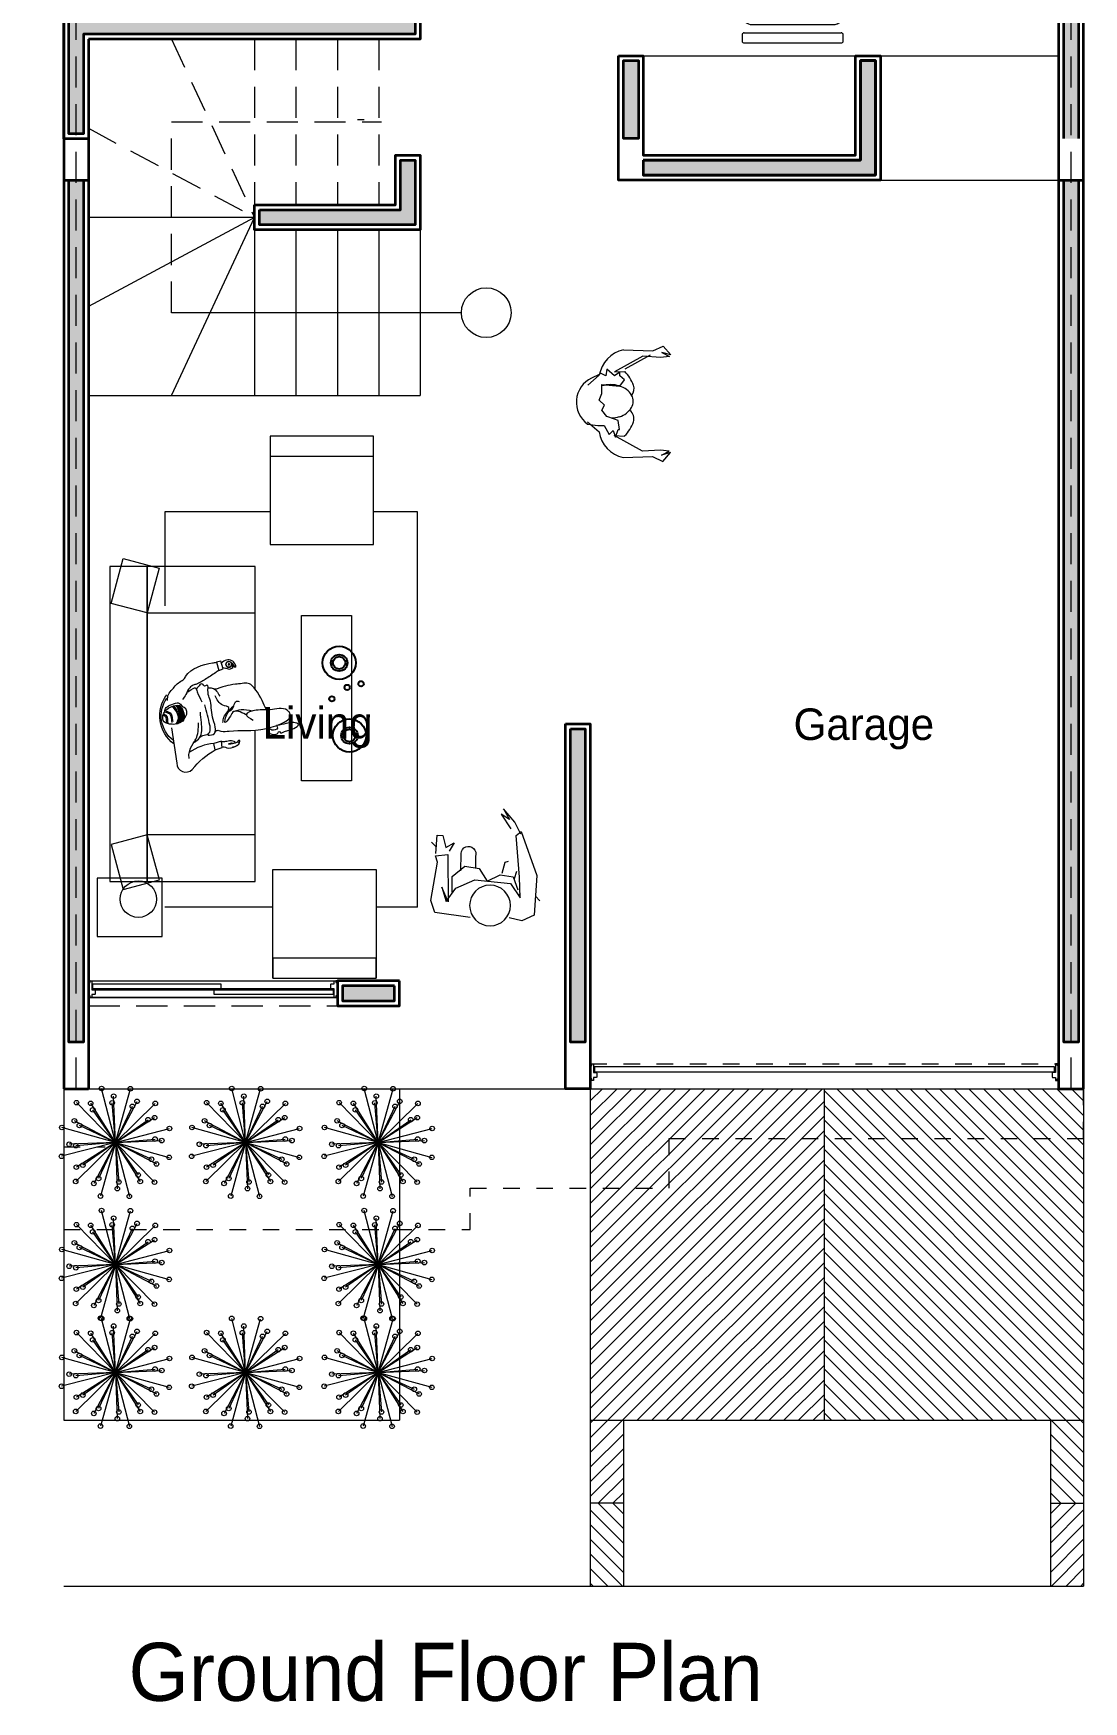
# Model space of a CAD drawing. Header units: inches. Extents: x 26.6 to 66.9, y -8.9 to 33.5.
# Drawn here: x 26.6 to 32.93, y 16.79 to 26.85 of the extents above; entities that cross this region are included whole.
import ezdxf

# ---------------------------------------------------------------- set-up
doc = ezdxf.new("R2010")
doc.units = ezdxf.units.IN
doc.header["$MEASUREMENT"] = 0
for name, pattern in [('cotas', [0.1875, 0.125, -0.0625]), ('DASHED2', [0.375, 0.25, -0.125]), ('NASCOSTA', [0.375, 0.25, -0.125]), ('TRAZOS2', [0.375, 0.25, -0.125])]:
    doc.linetypes.add(name, pattern=pattern)
for name, color, linetype in [('01-Text 1 75', 250, 'Continuous'), ('01-Text 1 75 int', 250, 'Continuous'), ('15', 253, 'Continuous'), ('17', 147, 'Continuous')]:
    doc.layers.add(name, color=color, linetype=linetype)
for name, color, linetype, lineweight in [('1', 145, 'Continuous', 9), ('13', 255, 'Continuous', 5), ('14', 255, 'Continuous', 5), ('2', 7, 'Continuous', 0), ('9', 76, 'Continuous', 0), ('DOOR WINDOW 1 75', 251, 'Continuous', 9), ('FURNITURE E 1 75', 252, 'Continuous', 13), ('HATCH A 1 75', 9, 'Continuous', 0), ('SEGMENTED 1 75', 253, 'DASHED2', 5), ('WALL 1 75', 250, 'Continuous', 35)]:
    doc.layers.add(name, color=color, linetype=linetype, lineweight=lineweight)
doc.layers.add('TREE E 1 75', color=9, linetype='Continuous', lineweight=5, transparency=0.6)
doc.styles.add('SS Projects_75_notes', font='', dxfattribs={"height": 0.35})
doc.styles.add('SS_Projects_75_notes_interior', font='', dxfattribs={"height": 0.19})
doc.styles.get('SS Projects_75_notes').set_extended_font_data('Bahnschrift')
doc.styles.get('SS_Projects_75_notes_interior').set_extended_font_data('Bahnschrift')
doc.linetypes.add('FENCELINE1', pattern='A,6.35,-2.54,[133,ltypeshp.shx,S=2.54,R=0,X=-2.54,Y=0],-2.54,25.4', length=36.83)
pattern_1 = [(45, (-658.475974, 24.235986), (-0.044194174, 0.044194174), [])]

# ---------------------------------------------------------------- blocks, each defined once
blk = doc.blocks.new('fsdfs')
at = {"layer": '13'}
for p, q in [((248.203, 133.542), (248.133, 133.509)), ((248.368, 133.405), (248.203, 133.542)), ((248.133, 133.509), (247.99, 133.325)), ((247.997, 133.247), (248.209, 133.438)), ((248.118, 133.407), (248.2, 133.446)), ((248.209, 133.438), (248.118, 133.407)), ((248.2, 133.446), (248.18, 133.348)), ((247.99, 133.325), (247.954, 133.306)), ((248.18, 133.348), (248.22, 133.23)), ((247.919, 133.268), (247.877, 133.268)), ((247.954, 133.306), (247.997, 133.247)), ((248.22, 133.23), (248.382, 133.087)), ((248.595, 133.19), (248.529, 133.234)), ((248.455, 132.937), (248.62, 133.112)), ((248.62, 133.112), (248.595, 133.19)), ((248.392, 133.022), (248.194, 132.866)), ((248.382, 133.087), (248.486, 133.103)), ((248.486, 133.103), (248.392, 133.022)), ((248.579, 133.028), (248.541, 133.028)), ((248.196, 132.828), (248.455, 132.937)), ((248.194, 132.866), (248.196, 132.828))]:
    blk.add_line(p, q, dxfattribs=at)
for points in [[(248.183, 133.381), (248.113, 133.317), (248.119, 133.219), (248.188, 133.166), (248.277, 133.18), (248.302, 133.098), (248.363, 133.048), (248.441, 133.08)], [(247.945, 133.296), (247.869, 133.215), (247.893, 133.192), (247.96, 133.227), (247.972, 133.172), (247.989, 133.228)], [(248.303, 133.083), (248.267, 133.023), (248.276, 133.005)], [(248.377, 133.048), (248.354, 133.008)], [(248.469, 133.089), (248.464, 133.1)], [(248.207, 132.84), (248.128, 132.817), (248.023, 132.814), (248.095, 132.83), (248.037, 132.846), (248.142, 132.862)]]:
    blk.add_lwpolyline(points, dxfattribs=at)
blk.add_lwpolyline([(248.123, 133.256), (248.048, 133.184, 1.178274), (248.119, 133.132), (248.168, 133.177)], format="xyb", dxfattribs=at)
blk.add_circle((248.397, 133.268), 0.123, dxfattribs=at)
blk = doc.blocks.new('A$C2A663CED')
at = {"layer": 'HATCH A 1 75'}
for p, q in [((0, 0.523), (0.054, 0.57)), ((0, 0.523), (0.054, 0.57)), ((0.03, 0.461), (0, 0.523)), ((0.03, 0.461), (0, 0.523)), ((0.054, 0.57), (0.039, 0.515)), ((0.054, 0.57), (0.039, 0.515)), ((0.039, 0.515), (0.063, 0.562)), ((0.039, 0.515), (0.063, 0.562)), ((0.04, 0.519), (0.041, 0.519)), ((0.04, 0.519), (0.041, 0.519)), ((0.069, 0.508), (0.062, 0.4)), ((0.069, 0.508), (0.062, 0.4)), ((0.063, 0.562), (0.069, 0.508)), ((0.063, 0.562), (0.069, 0.508)), ((0.634, 0.56), (0.628, 0.507)), ((0.634, 0.56), (0.628, 0.507)), ((0.628, 0.507), (0.634, 0.399)), ((0.628, 0.507), (0.634, 0.399)), ((0.658, 0.513), (0.634, 0.56)), ((0.658, 0.513), (0.634, 0.56)), ((0.643, 0.568), (0.658, 0.513)), ((0.697, 0.521), (0.643, 0.568)), ((0.643, 0.568), (0.658, 0.513)), ((0.697, 0.521), (0.643, 0.568)), ((0.666, 0.46), (0.697, 0.521)), ((0.666, 0.46), (0.697, 0.521)), ((0.023, 0.284), (0.03, 0.461)), ((0.023, 0.284), (0.03, 0.461)), ((0.056, 0.446), (0.14, 0.292)), ((0.056, 0.446), (0.14, 0.292)), ((0.672, 0.282), (0.666, 0.46)), ((0.672, 0.282), (0.666, 0.46)), ((0.062, 0.4), (0.155, 0.23)), ((0.062, 0.4), (0.155, 0.23)), ((0.634, 0.399), (0.54, 0.229)), ((0.634, 0.399), (0.54, 0.229)), ((0.179, 0.23), (0.14, 0.183)), ((0.179, 0.23), (0.14, 0.183)), ((0.155, 0.23), (0.153, 0.292)), ((0.155, 0.23), (0.153, 0.292)), ((0.157, 0.262), (0.179, 0.23)), ((0.179, 0.262), (0.157, 0.262)), ((0.157, 0.262), (0.179, 0.23)), ((0.179, 0.262), (0.157, 0.262)), ((0.203, 0.291), (0.179, 0.262)), ((0.203, 0.291), (0.179, 0.262)), ((0.242, 0.262), (0.203, 0.291)), ((0.242, 0.262), (0.203, 0.291)), ((0.233, 0.153), (0.242, 0.262)), ((0.233, 0.153), (0.242, 0.262)), ((0.441, 0.23), (0.425, 0.183)), ((0.441, 0.23), (0.425, 0.183)), ((0.449, 0.253), (0.441, 0.23)), ((0.449, 0.253), (0.441, 0.23)), ((0.504, 0.261), (0.449, 0.253)), ((0.504, 0.261), (0.449, 0.253)), ((0.504, 0.253), (0.504, 0.261)), ((0.504, 0.253), (0.504, 0.261)), ((0.549, 0.237), (0.504, 0.253)), ((0.549, 0.237), (0.504, 0.253)), ((0.51, 0.222), (0.549, 0.237)), ((0.51, 0.222), (0.549, 0.237)), ((0.534, 0.198), (0.51, 0.222)), ((0.534, 0.198), (0.51, 0.222)), ((0.54, 0.229), (0.543, 0.291)), ((0.54, 0.229), (0.543, 0.291)), ((0.14, 0.183), (0.179, 0.177)), ((0.14, 0.183), (0.179, 0.177)), ((0.179, 0.177), (0.163, 0.146)), ((0.179, 0.177), (0.163, 0.146)), ((0.163, 0.146), (0.172, 0.138)), ((0.163, 0.146), (0.172, 0.138)), ((0.172, 0.138), (0.194, 0.092)), ((0.172, 0.138), (0.194, 0.092)), ((0.237, 0.069), (0.176, 0.138)), ((0.237, 0.069), (0.176, 0.138)), ((0.287, 0.153), (0.233, 0.153)), ((0.287, 0.153), (0.233, 0.153)), ((0.326, 0.137), (0.287, 0.153)), ((0.326, 0.137), (0.287, 0.153)), ((0.356, 0.169), (0.326, 0.137)), ((0.356, 0.169), (0.326, 0.137)), ((0.386, 0.153), (0.356, 0.169)), ((0.386, 0.153), (0.356, 0.169)), ((0.425, 0.183), (0.386, 0.153)), ((0.425, 0.183), (0.386, 0.153)), ((0.458, 0.068), (0.518, 0.137)), ((0.458, 0.068), (0.518, 0.137)), ((0.471, 0.068), (0.479, 0.129)), ((0.471, 0.068), (0.479, 0.129)), ((0.479, 0.129), (0.48, 0.168)), ((0.479, 0.129), (0.48, 0.168)), ((0.48, 0.168), (0.534, 0.198)), ((0.48, 0.168), (0.534, 0.198))]:
    blk.add_line(p, q, dxfattribs=at)
for centre, radius, start, end in [((0.311, 0.135), 0.222, 109.1577, 135.1277), ((0.311, 0.135), 0.222, 109.1577, 135.1277), ((0.257, 0.288), 0.0605, 49.2924, 109.1577), ((0.257, 0.288), 0.0605, 49.2924, 109.1577), ((0.377, 0.219), 0.142, 143.4848, 162.8875), ((0.377, 0.219), 0.142, 143.4848, 162.8875), ((0.35, 0.238), 0.109, 119.2093, 143.4848), ((0.35, 0.238), 0.109, 119.2093, 143.4848), ((0.334, 0.268), 0.0751, 89.8477, 119.2093), ((0.334, 0.268), 0.0751, 89.8477, 119.2093), ((0.334, 0.268), 0.0751, 60.4861, 89.8477), ((0.334, 0.268), 0.0751, 60.4861, 89.8477), ((0.317, 0.238), 0.109, 36.2106, 60.4861), ((0.317, 0.238), 0.109, 36.2106, 60.4861), ((0.438, 0.287), 0.0605, 70.5377, 144.3544), ((0.438, 0.287), 0.0605, 70.5377, 144.3544), ((0.291, 0.219), 0.142, 16.8079, 36.2106), ((0.291, 0.219), 0.142, 16.8079, 36.2106), ((0.384, 0.135), 0.222, 44.5677, 70.5377), ((0.384, 0.135), 0.222, 44.5677, 70.5377), ((0.205, 0.321), 0.185, 191.4321, 261.2221), ((0.205, 0.321), 0.185, 191.4321, 261.2221), ((0.418, 0.206), 0.185, 162.8875, 179.8477), ((0.418, 0.206), 0.185, 162.8875, 179.8477), ((0.418, 0.206), 0.185, 179.8477, 196.6054), ((0.418, 0.206), 0.185, 179.8477, 196.6054), ((0.249, 0.207), 0.185, 0.8611, 16.8079), ((0.249, 0.207), 0.185, 0.8611, 16.8079), ((0.491, 0.32), 0.185, 278.4733, 348.2633), ((0.491, 0.32), 0.185, 278.4733, 348.2633), ((0.339, 0.161), 0.161, 205.2846, 324.6983), ((0.339, 0.161), 0.161, 205.2846, 324.6983)]:
    blk.add_arc(centre, radius, start, end, dxfattribs=at)
blk = doc.blocks.new('A$C2BBA2BED')
at = {"layer": 'FURNITURE E 1 75'}
for p, q in [((0.883, 2.52), (0.883, 2.557)), ((1.48, 2.569), (0.895, 2.569)), ((1.375, 2.569), (1.375, 2.569)), ((1.492, 2.557), (1.492, 2.52)), ((1.591, 2.52), (1.591, 2.557)), ((2.128, 2.569), (1.603, 2.569)), ((2.023, 2.569), (2.023, 2.569)), ((2.14, 2.557), (2.14, 2.52)), ((1.48, 2.508), (0.895, 2.508)), ((1.431, 2.459), (0.944, 2.459)), ((2.128, 2.508), (1.603, 2.508)), ((2.079, 2.459), (1.652, 2.459)), ((0.883, 2.018), (0.883, 2.398)), ((1.492, 2.398), (1.492, 2.018)), ((1.591, 2.018), (1.591, 2.398)), ((2.14, 2.398), (2.14, 2.018)), ((0.944, 1.957), (1.431, 1.957)), ((1.263, 1.957), (1.431, 1.957)), ((1.652, 1.957), (2.079, 1.957)), ((1.911, 1.957), (2.079, 1.957)), ((0.683, 0.748), (0.683, 1.821)), ((0.744, 1.882), (2.204, 1.882)), ((2.265, 1.821), (2.265, 0.748)), ((1.028, 1.76), (1.025, 1.755)), ((1.13, 1.669), (1.026, 1.746)), ((1.142, 1.683), (1.037, 1.761)), ((1.049, 1.76), (1.9, 1.76)), ((1.927, 1.681), (2.032, 1.759)), ((1.939, 1.667), (2.043, 1.744)), ((2.041, 1.758), (2.044, 1.753)), ((0.002, 1.577), (0.002, 0.992)), ((0.051, 1.589), (0.014, 1.589)), ((0.063, 1.577), (0.063, 0.992)), ((0.112, 1.528), (0.112, 1.04)), ((0.551, 1.589), (0.173, 1.589)), ((0.612, 1.528), (0.612, 1.04)), ((0.805, 1.516), (0.805, 1.052)), ((2.143, 1.516), (2.143, 1.052)), ((2.337, 1.528), (2.337, 1.04)), ((2.398, 1.589), (2.775, 1.589)), ((2.836, 1.528), (2.836, 1.04)), ((2.885, 1.577), (2.885, 0.992)), ((2.897, 1.589), (2.934, 1.589)), ((2.946, 1.577), (2.946, 0.992)), ((0, 1.436), (0, 1.436)), ((0.914, 1.236), (0.934, 1.107)), ((0.932, 1.24), (0.952, 1.11)), ((2.077, 1.24), (2.057, 1.11)), ((2.094, 1.236), (2.075, 1.107)), ((0.947, 1.103), (0.941, 1.102)), ((2.062, 1.103), (2.068, 1.102)), ((0.014, 0.98), (0.051, 0.98)), ((0.173, 0.98), (0.551, 0.98)), ((1.151, 0.914), (1.06, 0.82)), ((2.775, 0.98), (2.398, 0.98)), ((2.934, 0.98), (2.897, 0.98)), ((1.9, 0.809), (1.049, 0.809)), ((1.06, 0.812), (1.064, 0.807)), ((1.164, 0.9), (1.073, 0.808)), ((1.919, 0.888), (2.01, 0.795)), ((1.931, 0.902), (2.023, 0.808)), ((2.023, 0.8), (2.018, 0.795)), ((2.204, 0.687), (0.744, 0.687)), ((0.944, 0.612), (1.431, 0.612)), ((1.263, 0.612), (1.431, 0.612)), ((1.652, 0.612), (2.079, 0.612)), ((1.911, 0.612), (2.079, 0.612)), ((0.883, 0.551), (0.883, 0.171)), ((1.492, 0.171), (1.492, 0.551)), ((1.591, 0.551), (1.591, 0.171)), ((1.591, 0.551), (1.591, 0.171)), ((2.14, 0.171), (2.14, 0.551)), ((1.431, 0.11), (0.944, 0.11)), ((2.079, 0.11), (1.652, 0.11)), ((0.883, 0.049), (0.883, 0.012)), ((1.48, 0.061), (0.895, 0.061)), ((1.375, 0), (1.375, 0)), ((1.492, 0.012), (1.492, 0.049)), ((1.591, 0.049), (1.591, 0.012)), ((2.128, 0.061), (1.603, 0.061)), ((2.023, 0), (2.023, 0)), ((2.14, 0.012), (2.14, 0.049)), ((1.48, 0), (0.895, 0)), ((2.128, 0), (1.603, 0))]:
    blk.add_line(p, q, dxfattribs=at)
for points in [[(1.13, 1.669, 0.033967), (1.13, 1.666, 0.107148), (1.132, 1.653, 0.079263), (1.139, 1.642, 0.066776), (1.151, 1.631, 0.066776), (1.166, 1.623, 0.079263), (1.18, 1.621, 0.107148), (1.193, 1.624, 0.141109), (1.2, 1.63, 0.141109), (1.203, 1.639, 0.107148), (1.201, 1.652, 0.079263), (1.194, 1.664, 0.066776), (1.182, 1.675, 0.066776)], [(1.182, 1.675, 0.066776), (1.167, 1.682, 0.079263), (1.153, 1.685, 0.096115), (1.142, 1.683, 0.141109)], [(1.939, 1.667, -0.033967), (1.939, 1.664, -0.107148), (1.937, 1.651, -0.079263), (1.93, 1.64, -0.066776), (1.917, 1.629, -0.066776), (1.903, 1.621, -0.079263), (1.889, 1.619, -0.107148), (1.876, 1.622, -0.141109), (1.869, 1.628, -0.141109), (1.866, 1.638, -0.107148), (1.868, 1.65, -0.079263), (1.875, 1.662, -0.066776), (1.887, 1.673, -0.066776)], [(1.887, 1.673, -0.066776), (1.902, 1.68, -0.079263), (1.915, 1.683, -0.096115), (1.927, 1.681, -0.141109)], [(0.914, 1.236, -0.033967), (0.912, 1.237, -0.107148), (0.901, 1.245, -0.079263), (0.894, 1.257, -0.066776), (0.89, 1.272, -0.066776), (0.891, 1.289, -0.079263), (0.895, 1.302, -0.107148), (0.903, 1.312, -0.141109), (0.913, 1.316, -0.141109), (0.922, 1.314, -0.107148), (0.933, 1.306, -0.079263), (0.94, 1.294, -0.066776), (0.944, 1.278, -0.066776)], [(2.094, 1.236, 0.033967), (2.097, 1.237, 0.107148), (2.107, 1.245, 0.079263), (2.114, 1.257, 0.066776), (2.118, 1.272, 0.066776), (2.118, 1.289, 0.079263), (2.113, 1.302, 0.107148), (2.105, 1.312, 0.141109), (2.096, 1.316, 0.141109), (2.086, 1.314, 0.107148), (2.076, 1.306, 0.079263), (2.069, 1.294, 0.066776), (2.065, 1.278, 0.066776)], [(0.944, 1.278, -0.066776), (0.943, 1.262, -0.079263), (0.939, 1.249, -0.096115), (0.932, 1.24, -0.141109)], [(2.065, 1.278, 0.066776), (2.065, 1.262, 0.079263), (2.069, 1.249, 0.096115), (2.077, 1.24, 0.141109)], [(1.164, 0.952, 0.066776), (1.155, 0.939, 0.079263), (1.151, 0.926, 0.096115), (1.151, 0.914, 0.141109)], [(1.164, 0.9, 0.033967), (1.166, 0.9, 0.107148), (1.179, 0.9, 0.079263), (1.192, 0.906, 0.066776), (1.204, 0.917, 0.066776), (1.213, 0.93, 0.079263), (1.217, 0.943, 0.107148), (1.217, 0.956, 0.141109), (1.211, 0.965, 0.141109), (1.202, 0.969, 0.107148), (1.189, 0.969, 0.079263), (1.177, 0.963, 0.066776), (1.164, 0.952, 0.066776)], [(1.919, 0.888, -0.033967), (1.917, 0.888, -0.107148), (1.903, 0.888, -0.079263), (1.891, 0.894, -0.066776), (1.878, 0.904, -0.066776), (1.869, 0.918, -0.079263), (1.865, 0.931, -0.107148), (1.866, 0.944, -0.141109), (1.871, 0.953, -0.141109), (1.88, 0.957, -0.107148), (1.893, 0.956, -0.079263), (1.906, 0.951, -0.066776), (1.918, 0.94, -0.066776)], [(1.918, 0.94, -0.066776), (1.928, 0.927, -0.079263), (1.932, 0.914, -0.096115), (1.931, 0.902, -0.141109)]]:
    blk.add_lwpolyline(points, format="xyb", dxfattribs=at)
for centre, radius, start, end in [((0.895, 2.557), 0.0122, 90, 180), ((0.895, 2.52), 0.0122, 180, 270), ((1.48, 2.557), 0.0122, 0, 90), ((1.48, 2.52), 0.0122, 270, 0), ((1.603, 2.557), 0.0122, 90, 180), ((1.603, 2.52), 0.0122, 180, 270), ((2.128, 2.557), 0.0122, 0, 90), ((2.128, 2.52), 0.0122, 270, 0), ((0.944, 2.398), 0.061, 90, 180), ((1.431, 2.398), 0.061, 0, 90), ((1.652, 2.398), 0.061, 90, 180), ((2.079, 2.398), 0.061, 0, 90), ((0.944, 2.018), 0.061, 180, 270), ((1.431, 2.018), 0.061, 270, 0), ((1.652, 2.018), 0.061, 180, 270), ((2.079, 2.018), 0.061, 270, 0), ((0.744, 1.821), 0.061, 90, 180), ((1.049, 1.516), 0.366, 90, 180), ((1.9, 1.516), 0.366, 0, 90), ((2.204, 1.821), 0.061, 0, 90), ((1.049, 1.516), 0.244, 90, 180), ((1.03, 1.751), 0.0061, 143.2925, 233.2925), ((1.033, 1.756), 0.0061, 53.2925, 143.2925), ((1.174, 1.648), 0.0914, 149.7131, 138.234), ((1.174, 1.648), 0.0792, 150.7061, 137.4532), ((1.906, 1.648), 0.0914, 45.1576, 33.6664), ((1.906, 1.648), 0.0792, 46.4694, 33.198), ((1.9, 1.516), 0.244, 0, 90), ((2.036, 1.754), 0.0061, 36.7075, 126.7075), ((2.039, 1.749), 0.0061, 306.7075, 36.7075), ((0.014, 1.577), 0.0122, 90, 180), ((0.051, 1.577), 0.0122, 0, 90), ((0.173, 1.528), 0.061, 90, 180), ((0.551, 1.528), 0.061, 0, 90), ((2.398, 1.528), 0.061, 90, 180), ((2.775, 1.528), 0.061, 0, 90), ((2.897, 1.577), 0.0122, 90, 180), ((2.934, 1.577), 0.0122, 0, 90), ((0.917, 1.284), 0.0914, 283.8024, 272.3233), ((0.917, 1.284), 0.0792, 284.5832, 271.3303), ((2.092, 1.284), 0.0914, 267.6767, 256.1976), ((2.092, 1.284), 0.0792, 268.6697, 255.4168), ((0.94, 1.108), 0.0061, 188.7439, 278.7439), ((0.946, 1.109), 0.0061, 278.7439, 8.7439), ((2.063, 1.109), 0.0061, 171.2561, 261.2561), ((2.069, 1.108), 0.0061, 261.2561, 351.2561), ((0.173, 1.04), 0.061, 180, 270), ((0.551, 1.04), 0.061, 270, 0), ((1.049, 1.052), 0.366, 180, 270), ((1.049, 1.052), 0.244, 180, 270), ((1.178, 0.941), 0.0914, 237.1641, 225.6272), ((1.178, 0.941), 0.0792, 238.9695, 225.6272), ((1.905, 0.929), 0.0914, 314.3728, 302.8359), ((1.905, 0.929), 0.0792, 314.3728, 301.0305), ((1.9, 1.052), 0.366, 270, 0), ((1.9, 1.052), 0.244, 270, 0), ((2.398, 1.04), 0.061, 180, 270), ((2.775, 1.04), 0.061, 270, 0), ((0.014, 0.992), 0.0122, 180, 270), ((0.051, 0.992), 0.0122, 270, 0), ((2.897, 0.992), 0.0122, 180, 270), ((2.934, 0.992), 0.0122, 270, 0), ((1.064, 0.816), 0.0061, 135.6272, 225.6272), ((1.068, 0.812), 0.0061, 225.6272, 315.6272), ((2.018, 0.804), 0.0061, 314.3728, 44.3728), ((0.744, 0.748), 0.061, 180, 270), ((2.014, 0.8), 0.0061, 224.3728, 314.3728), ((2.204, 0.748), 0.061, 270, 0), ((0.944, 0.551), 0.061, 90, 180), ((1.431, 0.551), 0.061, 0, 90), ((1.652, 0.551), 0.061, 90, 180), ((2.079, 0.551), 0.061, 0, 90), ((0.944, 0.171), 0.061, 180, 270), ((1.431, 0.171), 0.061, 270, 0), ((1.652, 0.171), 0.061, 180, 270), ((2.079, 0.171), 0.061, 270, 0), ((0.895, 0.049), 0.0122, 90, 180), ((0.895, 0.012), 0.0122, 180, 270), ((1.48, 0.049), 0.0122, 0, 90), ((1.48, 0.012), 0.0122, 270, 0), ((1.603, 0.049), 0.0122, 90, 180), ((1.603, 0.012), 0.0122, 180, 270), ((2.128, 0.049), 0.0122, 0, 90), ((2.128, 0.012), 0.0122, 270, 0)]:
    blk.add_arc(centre, radius, start, end, dxfattribs=at)
blk = doc.blocks.new('A$C5092609A')
at = {"layer": 'HATCH A 1 75'}
for p, q in [((0.18, 0.551), (0.189, 0.551)), ((0.335, 0.543), (0.327, 0.504)), ((0.342, 0.014), (0.356, 0.063)), ((0.369, 0.008), (0.342, 0.014)), ((0.356, 0.063), (0.382, 0.054)), ((0.382, 0.054), (0.369, 0.008))]:
    blk.add_line(p, q, dxfattribs=at)
blk.add_lwpolyline([(0.071, 0.409), (0.103, 0.622, -0.67503), (0.196, 0.661, 0.096398), (0.335, 0.543), (0.377, 0.529), (0.372, 0.49), (0.327, 0.504, -0.132025), (0.176, 0.559, 0.919833)], format="xyb", dxfattribs=at)
for centre, radius in [((0.416, 0.027), 0.0173), ((0.417, 0.027), 0.00449)]:
    blk.add_circle(centre, radius, dxfattribs=at)
for centre, radius, start, end in [((0.211, 0.337), 0.211, 126.5109, 216.9103), ((0.195, 0.338), 0.186, 127.2793, 214.8483)]:
    blk.add_arc(centre, radius, start, end, dxfattribs=at)
for points in [[(0.177, 0.594), (0.177, 0.562), (0.202, 0.505), (0.218, 0.478), (0.234, 0.38)], [(0.375, 0.526), (0.389, 0.524), (0.404, 0.53), (0.476, 0.498), (0.467, 0.497), (0.462, 0.499), (0.429, 0.508), (0.415, 0.507), (0.433, 0.501), (0.45, 0.5), (0.454, 0.497), (0.432, 0.489), (0.397, 0.493), (0.372, 0.494)], [(0.439, 0.525), (0.457, 0.521), (0.469, 0.513)], [(0.21, 0.497), (0.24, 0.47), (0.251, 0.378), (0.245, 0.316)], [(0.289, 0.453), (0.329, 0.445), (0.335, 0.405), (0.318, 0.345), (0.302, 0.236), (0.291, 0.198), (0.283, 0.152), (0.269, 0.158), (0.261, 0.149), (0.22, 0.177)], [(0.33, 0.436), (0.346, 0.425), (0.369, 0.429), (0.419, 0.429), (0.643, 0.413), (0.783, 0.318), (0.769, 0.304), (0.666, 0.301), (0.581, 0.304), (0.521, 0.329), (0.563, 0.363)], [(0.479, 0.5), (0.482, 0.492), (0.482, 0.487), (0.471, 0.491), (0.47, 0.497)], [(0.658, 0.41), (0.664, 0.443), (0.689, 0.45), (0.712, 0.441), (0.719, 0.431), (0.729, 0.439), (0.744, 0.436), (0.773, 0.426), (0.808, 0.414), (0.836, 0.389), (0.808, 0.378), (0.762, 0.384), (0.705, 0.396)], [(0.704, 0.396), (0.71, 0.411), (0.675, 0.423), (0.658, 0.408)], [(0.021, 0.331), (0.037, 0.348), (0.046, 0.382), (0.055, 0.384)], [(0.025, 0.325), (0.045, 0.345), (0.056, 0.386), (0.061, 0.386)], [(0.031, 0.314), (0.034, 0.294), (0.061, 0.274), (0.106, 0.26), (0.111, 0.26), (0.136, 0.282)], [(0.143, 0.361), (0.164, 0.316), (0.157, 0.295), (0.107, 0.276)], [(0.381, 0.377), (0.387, 0.346), (0.416, 0.288), (0.381, 0.273), (0.334, 0.216)], [(0.527, 0.335), (0.484, 0.314), (0.447, 0.311), (0.426, 0.339), (0.397, 0.378)], [(0.412, 0.311), (0.433, 0.301), (0.468, 0.248), (0.479, 0.251)], [(0.047, 0.245), (0.052, 0.209), (0.076, 0.177), (0.127, 0.129), (0.141, 0.121), (0.156, 0.1), (0.319, 0.018), (0.342, 0.014)], [(0.291, 0.17), (0.316, 0.17), (0.362, 0.219)]]:
    blk.add_spline(points, degree=3, dxfattribs=at)
for points, end_tangent in [([(0.245, 0.467), (0.259, 0.456), (0.291, 0.448), (0.305, 0.418), (0.302, 0.394), (0.272, 0.272)], (0.174227, -0.984706)), ([(0.558, 0.31), (0.49, 0.301), (0.436, 0.316)], (0.431889, 0.901927)), ([(0.381, 0.047), (0.396, 0.049), (0.418, 0.055), (0.44, 0.041), (0.437, 0.038), (0.423, 0.042), (0.407, 0.042), (0.402, 0.037), (0.403, 0.016), (0.412, 0.01), (0.425, 0.012), (0.44, 0.024), (0.452, 0.04), (0.458, 0.042), (0.454, 0.025), (0.435, 0.005), (0.402, 0.001), (0.372, 0.019)], (-0.819934, 0.572459))]:
    blk.add_spline(points, degree=3, dxfattribs=dict(at, end_tangent=end_tangent))
for points, knots in [([(0.134, 0.372), (0.121, 0.379), (0.102, 0.39), (0.064, 0.388), (0.021, 0.383), (0.01, 0.309), (0.077, 0.272), (0.107, 0.275)], [0.0008918, 0.0008918, 0.0008918, 0.0008918, 0.0440465, 0.0616745, 0.1104388, 0.1483805, 0.2437306, 0.2437306, 0.2437306, 0.2437306]), ([(0.075, 0.28), (0.092, 0.301), (0.112, 0.329), (0.113, 0.356), (0.105, 0.372), (0.097, 0.387)], [0.01365174, 0.01365174, 0.01365174, 0.01365174, 0.03299673, 0.07991004, 0.10300583, 0.10300583, 0.10300583, 0.10300583]), ([(0.085, 0.279), (0.101, 0.3), (0.12, 0.33), (0.118, 0.357), (0.11, 0.373), (0.101, 0.387)], [0.01365174, 0.01365174, 0.01365174, 0.01365174, 0.03299673, 0.07991004, 0.10300583, 0.10300583, 0.10300583, 0.10300583]), ([(0.098, 0.275), (0.105, 0.285), (0.123, 0.327), (0.124, 0.352), (0.117, 0.371), (0.108, 0.385)], [0.01365174, 0.01365174, 0.01365174, 0.01365174, 0.03299673, 0.07991004, 0.10300583, 0.10300583, 0.10300583, 0.10300583]), ([(0.103, 0.275), (0.109, 0.284), (0.127, 0.326), (0.128, 0.351), (0.121, 0.37), (0.113, 0.383)], [0.01365174, 0.01365174, 0.01365174, 0.01365174, 0.03299673, 0.07991004, 0.10300583, 0.10300583, 0.10300583, 0.10300583]), ([(0.107, 0.275), (0.112, 0.285), (0.131, 0.327), (0.131, 0.352), (0.124, 0.371), (0.118, 0.381)], [0.01365174, 0.01365174, 0.01365174, 0.01365174, 0.03299673, 0.07991004, 0.10300583, 0.10300583, 0.10300583, 0.10300583]), ([(0.107, 0.275), (0.13, 0.282), (0.149, 0.323), (0.149, 0.346), (0.143, 0.367), (0.131, 0.374)], [0.01198231, 0.01198231, 0.01198231, 0.01198231, 0.03299673, 0.07991004, 0.10173038, 0.10173038, 0.10173038, 0.10173038]), ([(0.113, 0.277), (0.117, 0.284), (0.14, 0.324), (0.136, 0.344), (0.133, 0.369), (0.131, 0.374)], [0.01365174, 0.01365174, 0.01365174, 0.01365174, 0.03299673, 0.07991004, 0.10300583, 0.10300583, 0.10300583, 0.10300583]), ([(0.114, 0.277), (0.116, 0.285), (0.135, 0.327), (0.135, 0.352), (0.129, 0.371), (0.122, 0.379)], [0.01365174, 0.01365174, 0.01365174, 0.01365174, 0.03299673, 0.07991004, 0.10300583, 0.10300583, 0.10300583, 0.10300583]), ([(0.114, 0.277), (0.122, 0.284), (0.145, 0.324), (0.141, 0.344), (0.138, 0.369), (0.137, 0.368)], [0.01365174, 0.01365174, 0.01365174, 0.01365174, 0.03299673, 0.07991004, 0.10300583, 0.10300583, 0.10300583, 0.10300583]), ([(0.165, 0.195), (0.203, 0.17), (0.217, 0.163), (0.229, 0.207), (0.244, 0.233), (0.254, 0.252)], [0.0075253, 0.0075253, 0.0075253, 0.0075253, 0.0404785, 0.0793241, 0.167025, 0.167025, 0.167025, 0.167025]), ([(0.648, 0.301), (0.632, 0.285), (0.614, 0.225), (0.543, 0.132), (0.503, 0.142), (0.44, 0.149), (0.394, 0.156), (0.351, 0.174), (0.331, 0.177)], [0, 0, 0, 0, 0.1918622, 0.2677113, 0.373093, 0.3941599, 0.4654799, 0.5497311, 0.5497311, 0.5497311, 0.5497311])]:
    blk.add_open_spline(points, degree=3, knots=knots, dxfattribs=at)
for points, start_tangent in [([(0.034, 0.316), (0.062, 0.329), (0.07, 0.36), (0.073, 0.377)], (-0.918098, -0.396353)), ([(0.039, 0.31), (0.067, 0.322), (0.075, 0.354), (0.078, 0.371)], (-0.918098, -0.396353)), ([(0.392, 0.378), (0.397, 0.349), (0.445, 0.277)], (-0.999637, 0.026944)), ([(0.356, 0.063), (0.338, 0.076), (0.274, 0.118), (0.246, 0.135), (0.222, 0.146), (0.202, 0.153), (0.181, 0.168), (0.157, 0.209), (0.138, 0.239)], (-0.948928, 0.315492)), ([(0.456, 0.041), (0.456, 0.044), (0.451, 0.044), (0.44, 0.031), (0.433, 0.023)], (0.113377, 0.993552))]:
    blk.add_spline(points, degree=3, dxfattribs=dict(at, start_tangent=start_tangent))
blk = doc.blocks.new('FLORES')
at = {"layer": 'TREE E 1 75'}
for q in [(0, 0.448), (-0.224, 0.388), (-0.114, 0.355), (-0.112, 0.3), (0.224, 0.388), (0.078, 0.364), (0.053, 0.315), (0.25, 0.276), (-0.388, 0.224), (-0.276, 0.25), (-0.246, 0.204), (0.204, 0.246), (0.388, 0.224), (-0.364, 0.078), (-0.315, 0.053), (0.355, 0.114), (0.3, 0.112), (-0.448, 0), (-0.388, -0.224), (-0.355, -0.114), (-0.3, -0.112), (-0.25, -0.276), (-0.224, -0.388), (-0.204, -0.246), (-0.078, -0.364), (-0.053, -0.315), (0.388, -0.224), (0.364, -0.078), (0.448, 0), (0.315, -0.053), (0.276, -0.25), (0.246, -0.204), (0.224, -0.388), (0.114, -0.355), (0.112, -0.3), (0, -0.448)]:
    blk.add_line((0, 0), q, dxfattribs=at)
for centre in [(-0.224, 0.388), (0, 0.448), (0.224, 0.388), (-0.276, 0.25), (-0.114, 0.355), (-0.112, 0.3), (0.053, 0.315), (0.078, 0.364), (0.25, 0.276), (-0.388, 0.224), (-0.246, 0.204), (0.204, 0.246), (0.388, 0.224), (-0.448, 0), (-0.364, 0.078), (-0.315, 0.053), (0.3, 0.112), (0.355, 0.114), (0.448, 0), (-0.355, -0.114), (-0.3, -0.112), (0.315, -0.053), (0.364, -0.078), (-0.388, -0.224), (-0.25, -0.276), (-0.204, -0.246), (0.246, -0.204), (0.276, -0.25), (0.388, -0.224), (-0.224, -0.388), (-0.078, -0.364), (-0.053, -0.315), (0.112, -0.3), (0.114, -0.355), (0.224, -0.388), (0, -0.448)]:
    blk.add_circle(centre, 0.0184, dxfattribs=at)

msp = doc.modelspace()

# ---------------------------------------------------------------- hatches: boundary and pattern name
at = {"layer": 'HATCH A 1 75', "lineweight": 0}
h = msp.add_hatch(dxfattribs=at)
h.set_pattern_fill('ANSI31', color=256, scale=0.5, style=0)
h.set_pattern_definition(pattern_1)
h.paths.add_polyline_path([(29.956, 20.484), (29.956, 19.884), (30.431, 19.884), (30.431, 20.184), (31.368, 20.184), (31.368, 20.484)])
h.paths.add_polyline_path([(31.368, 20.184), (30.431, 20.184), (30.431, 19.884), (29.956, 19.884), (29.956, 18.484), (31.368, 18.484)])
h = msp.add_hatch(dxfattribs=at)
h.set_pattern_fill('ANSI31', color=256, scale=0.5, style=0)
h.set_pattern_definition([(135, (721.3629, 24.235986), (0.044194174, 0.044194174), [])])
h.paths.add_polyline_path([(31.368, 20.184), (31.368, 18.484), (32.931, 18.484), (32.931, 19.884), (32.456, 19.884), (32.456, 20.184)])
h.paths.add_polyline_path([(31.368, 20.484), (31.368, 20.184), (32.456, 20.184), (32.456, 19.884), (32.931, 19.884), (32.931, 20.484)])
h = msp.add_hatch(dxfattribs=at)
h.set_pattern_fill('ANSI31', color=256, scale=0.5, style=0)
h.set_pattern_definition(pattern_1)
h.paths.add_polyline_path([(30.156, 18.484), (29.956, 18.484), (29.956, 17.984), (30.156, 17.984)])
h = msp.add_hatch(dxfattribs=at)
h.set_pattern_fill('ANSI31', color=256, scale=0.5, style=0)
h.set_pattern_definition([(135, (721.3629, 24.235986), (0.044194174, 0.044194174), [])])
h.paths.add_polyline_path([(32.731, 18.484), (32.931, 18.484), (32.931, 17.984), (32.731, 17.984)])
h = msp.add_hatch(dxfattribs=at)
h.set_pattern_fill('ANSI31', color=256, scale=0.5, style=0)
h.set_pattern_definition([(315, (-658.475974, 11.73107), (-0.044194174, -0.044194174), [])])
h.paths.add_polyline_path([(30.156, 17.484), (29.956, 17.484), (29.956, 17.984), (30.156, 17.984)])
h = msp.add_hatch(dxfattribs=at)
h.set_pattern_fill('ANSI31', color=256, scale=0.5, style=0)
h.set_pattern_definition([(225, (721.3629, 11.73107), (0.044194174, -0.044194174), [])])
h.paths.add_polyline_path([(32.731, 17.484), (32.931, 17.484), (32.931, 17.984), (32.731, 17.984)])
at = {"layer": 'WALL 1 75'}
h = msp.add_hatch(color=256, dxfattribs=at)
h.paths.add_polyline_path([(26.811, 29.834), (26.901, 29.834), (26.901, 26.934), (28.901, 26.934), (28.901, 26.844), (26.901, 26.844), (26.901, 26.243), (26.811, 26.243)])
h.paths.add_polyline_path([(27.961, 25.784), (28.811, 25.784), (28.811, 26.084), (28.901, 26.084), (28.901, 25.694), (27.961, 25.694)])
h = msp.add_hatch(color=256, dxfattribs=at)
h.paths.add_polyline_path([(32.856, 29.864), (32.811, 29.864), (32.811, 26.214), (32.856, 26.214)])
h.paths.add_polyline_path([(32.856, 26.214), (32.901, 26.214), (32.901, 29.864), (32.856, 29.864)])
h = msp.add_hatch(color=256, dxfattribs=at)
h.paths.add_polyline_path([(30.276, 26.084), (30.276, 25.994), (31.676, 25.994), (31.676, 26.684), (31.586, 26.684), (31.586, 26.084)])
h.paths.add_polyline_path([(30.156, 26.684), (30.246, 26.684), (30.246, 26.214), (30.156, 26.214)])
for points in [[(26.811, 25.964), (26.901, 25.964), (26.901, 20.764), (26.811, 20.764)], [(32.811, 25.964), (32.901, 25.964), (32.901, 20.764), (32.811, 20.764)]]:
    msp.add_hatch(color=256, dxfattribs=at).paths.add_polyline_path(points)
h = msp.add_hatch(color=256, dxfattribs=at)
h.paths.add_polyline_path([(29.836, 22.654), (29.926, 22.654), (29.926, 20.764), (29.836, 20.764)])
h.paths.add_polyline_path([(28.776, 21.104), (28.461, 21.104), (28.461, 21.014), (28.776, 21.014)])

# ---------------------------------------------------------------- linework, layer by layer
at = {"color": 253, "ltscale": 0.5}
for centre, radius in [((28.442, 23.052), 0.1), ((28.442, 23.052), 0.05), ((28.442, 23.052), 0.0375), ((28.574, 22.926), 0.016), ((28.398, 22.835), 0.016), ((28.49, 22.904), 0.016), ((28.504, 22.614), 0.1), ((28.504, 22.614), 0.05), ((28.504, 22.614), 0.0375)]:
    msp.add_circle(centre, radius, dxfattribs=at)
at = {"layer": '15', "lineweight": 0}
for p, q in [((26.781, 20.484), (26.781, 18.484)), ((28.806, 20.484), (28.806, 18.484)), ((29.956, 20.484), (29.956, 17.484)), ((31.368, 18.484), (31.368, 20.484)), ((32.931, 20.484), (32.931, 17.484)), ((26.781, 18.484), (28.806, 18.484)), ((29.956, 18.484), (32.931, 18.484)), ((30.156, 18.484), (30.156, 17.484)), ((32.731, 18.484), (32.731, 17.484)), ((30.156, 17.984), (29.956, 17.984)), ((32.731, 17.984), (32.931, 17.984)), ((26.781, 17.484), (32.931, 17.484))]:
    msp.add_line(p, q, dxfattribs=at)
at = {"layer": '2', "color": 253, "linetype": 'FENCELINE1', "ltscale": 0.005}
for p, q in [((28.025, 23.963), (27.391, 23.962)), ((27.391, 23.962), (27.391, 23.395)), ((28.665, 23.963), (28.648, 23.963)), ((28.915, 23.963), (28.648, 23.963)), ((28.042, 21.579), (27.391, 21.579)), ((28.665, 21.579), (28.665, 21.579)), ((28.915, 21.579), (28.665, 21.579))]:
    msp.add_line(p, q, dxfattribs=at)
at = {"layer": '2', "color": 253}
for points in [[(28.025, 23.765), (28.648, 23.765), (28.648, 24.419), (28.025, 24.419)], [(26.982, 21.754), (26.983, 21.401), (27.375, 21.401), (27.375, 21.754)], [(28.665, 21.272), (28.042, 21.272), (28.042, 21.151), (28.665, 21.151)]]:
    msp.add_lwpolyline(points, close=True, dxfattribs=at)
for points in [[(28.025, 24.298), (28.648, 24.298)], [(28.042, 21.151), (28.042, 21.805), (28.665, 21.805), (28.665, 21.151)]]:
    msp.add_lwpolyline(points, dxfattribs=at)
at = {"layer": '2', "color": 253, "linetype": 'FENCELINE1', "ltscale": 0.005}
msp.add_lwpolyline([(28.915, 21.579), (28.915, 23.963)], dxfattribs=at)
at = {"layer": 'DOOR WINDOW 1 75'}
for p, q in [((26.955, 21.116), (26.955, 21.081)), ((28.411, 21.086), (26.955, 21.086)), ((28.406, 21.086), (28.406, 21.051))]:
    msp.add_line(p, q, dxfattribs=at)
for points in [[(28.421, 21.034), (26.941, 21.034), (26.941, 21.044), (26.931, 21.044), (26.931, 21.124), (26.941, 21.124), (26.941, 21.134), (28.421, 21.134)], [(26.951, 21.134), (26.951, 21.081), (28.406, 21.081)], [(28.421, 21.134), (28.421, 21.124), (28.431, 21.124), (28.431, 21.044), (28.421, 21.044), (28.421, 21.034)], [(26.955, 21.116), (27.729, 21.116), (27.729, 21.086)], [(28.406, 21.051), (27.689, 21.051), (27.689, 21.081)], [(28.411, 21.034), (28.411, 21.086)]]:
    msp.add_lwpolyline(points, dxfattribs=at)
for points in [[(28.396, 21.086, -0.414214), (28.391, 21.091), (28.391, 21.111, -0.414214), (28.396, 21.116), (28.411, 21.116), (28.411, 21.134)], [(26.966, 21.081, -0.414214), (26.971, 21.076), (26.971, 21.056, -0.414214), (26.966, 21.051), (26.951, 21.051), (26.951, 21.034)], [(29.956, 20.624), (29.966, 20.624), (29.966, 20.634), (29.976, 20.634), (29.976, 20.581), (29.991, 20.581, -0.414214), (29.996, 20.576), (29.996, 20.556, -0.414214), (29.991, 20.551), (29.976, 20.551), (29.976, 20.534), (29.966, 20.534), (29.966, 20.544), (29.956, 20.544), (29.956, 20.624)], [(32.781, 20.624), (32.771, 20.624), (32.771, 20.634), (32.761, 20.634), (32.761, 20.581), (32.746, 20.581, 0.414214), (32.741, 20.576), (32.741, 20.556, 0.414214), (32.746, 20.551), (32.761, 20.551), (32.761, 20.534), (32.771, 20.534), (32.771, 20.544), (32.781, 20.544), (32.781, 20.624)]]:
    msp.add_lwpolyline(points, format="xyb", dxfattribs=at)
msp.add_lwpolyline([(32.756, 20.616), (29.981, 20.616), (29.981, 20.586), (32.756, 20.586)], close=True, dxfattribs=at)
at = {"layer": 'FURNITURE E 1 75'}
for p, q in [((27.931, 25.739), (26.931, 25.739)), ((27.931, 25.739), (26.931, 25.201)), ((27.431, 24.664), (27.931, 25.739)), ((27.931, 25.664), (27.931, 24.664)), ((28.181, 25.664), (28.181, 24.664)), ((28.431, 25.664), (28.431, 24.664)), ((28.681, 25.664), (28.681, 24.664)), ((28.931, 25.664), (28.931, 24.664)), ((29.179, 25.164), (27.431, 25.164)), ((26.931, 24.664), (28.931, 24.664))]:
    msp.add_line(p, q, dxfattribs=at)
at = {"layer": 'FURNITURE E 1 75', "linetype": 'cotas', "ltscale": 0.4}
for p, q in [((29.956, 20.634), (32.781, 20.634)), ((29.956, 20.484), (32.781, 20.484))]:
    msp.add_line(p, q, dxfattribs=at)
at = {"layer": 'FURNITURE E 1 75'}
for points in [[(27.285, 23.353), (27.067, 23.411), (27.14, 23.682), (27.357, 23.624)], [(28.214, 23.338), (28.517, 23.338), (28.517, 22.341), (28.214, 22.341)], [(27.285, 22.014), (27.068, 21.956), (27.14, 21.685), (27.358, 21.743)]]:
    msp.add_lwpolyline(points, close=True, dxfattribs=at)
for points in [[(27.285, 21.733), (27.284, 23.633), (27.059, 23.633), (27.06, 21.733), (27.935, 21.734)], [(27.284, 23.633), (27.285, 23.353), (27.935, 23.353), (27.935, 23.634)], [(27.935, 22.896), (27.935, 23.634), (27.284, 23.633), (27.285, 21.733)], [(27.935, 21.734), (27.935, 22.646)], [(27.935, 21.734), (27.935, 22.015), (27.285, 22.014), (27.285, 21.733)]]:
    msp.add_lwpolyline(points, dxfattribs=at)
at = {"layer": 'FURNITURE E 1 75', "linetype": 'cotas', "lineweight": 5, "ltscale": 0.4}
msp.add_lwpolyline([(26.781, 20.484), (26.781, 19.634), (29.231, 19.634), (29.231, 19.884), (30.431, 19.884), (30.431, 20.184), (32.931, 20.184), (32.931, 20.484)], dxfattribs=at)
at = {"layer": 'FURNITURE E 1 75'}
for centre, radius in [((29.329, 25.164), 0.15), ((27.231, 21.627), 0.11)]:
    msp.add_circle(centre, radius, dxfattribs=at)
at = {"layer": 'SEGMENTED 1 75', "linetype": 'NASCOSTA', "lineweight": 9, "ltscale": 0.75}
for p, q in [((26.856, 20.484), (26.856, 33.481)), ((32.856, 20.484), (32.856, 33.481)), ((27.431, 26.814), (27.931, 25.739)), ((27.931, 26.814), (27.931, 25.814)), ((28.181, 26.814), (28.181, 25.814)), ((28.431, 26.814), (28.431, 25.814)), ((28.681, 26.814), (28.681, 25.814)), ((26.931, 26.276), (27.931, 25.739)), ((27.431, 25.164), (27.431, 26.314)), ((27.431, 26.314), (28.697, 26.314)), ((26.931, 20.984), (28.431, 20.984))]:
    msp.add_line(p, q, dxfattribs=at)
at = {"layer": 'WALL 1 75'}
for p, q in [((26.781, 33.481), (26.781, 20.484)), ((32.931, 20.484), (32.931, 33.481)), ((32.781, 20.484), (32.781, 33.331)), ((26.931, 26.814), (26.931, 20.484)), ((26.781, 25.964), (26.931, 25.964)), ((32.781, 25.964), (32.931, 25.964)), ((26.781, 20.484), (26.931, 20.484)), ((32.781, 20.484), (32.931, 20.484))]:
    msp.add_line(p, q, dxfattribs=at)
at = {"layer": 'WALL 1 75', "lineweight": 5}
for p, q in [((30.276, 26.714), (31.556, 26.714)), ((31.706, 26.714), (32.781, 26.714)), ((28.552, 26.33), (28.592, 26.33)), ((31.706, 25.964), (32.781, 25.964)), ((26.941, 21.134), (26.931, 21.134)), ((28.431, 21.134), (28.421, 21.134)), ((26.931, 21.034), (28.431, 21.034))]:
    msp.add_line(p, q, dxfattribs=at)
at = {"layer": 'WALL 1 75', "lineweight": 0}
for p, q in [((26.931, 20.484), (29.806, 20.484)), ((29.956, 20.484), (32.781, 20.484))]:
    msp.add_line(p, q, dxfattribs=at)
at = {"layer": 'WALL 1 75', "linetype": 'TRAZOS2', "lineweight": 5, "ltscale": 0.25}
msp.add_line((26.781, 20.134), (27.031, 20.134), dxfattribs=at)
at = {"layer": 'WALL 1 75'}
for points in [[(26.931, 26.213), (26.781, 26.213), (26.781, 29.864), (26.931, 29.864)], [(32.811, 26.214), (32.811, 29.864)], [(32.901, 29.864), (32.901, 26.214)], [(26.931, 26.964), (28.931, 26.964), (28.931, 26.814), (26.931, 26.814)], [(30.156, 26.214), (30.156, 26.684), (30.246, 26.684), (30.246, 26.214)], [(30.276, 26.084), (31.586, 26.084), (31.586, 26.684), (31.676, 26.684), (31.676, 25.994), (30.276, 25.994)], [(26.901, 25.964), (26.901, 20.764), (26.811, 20.764), (26.811, 25.964)], [(32.901, 25.964), (32.901, 20.764), (32.811, 20.764), (32.811, 25.964)]]:
    msp.add_lwpolyline(points, dxfattribs=at)
for points in [[(26.811, 29.834), (26.901, 29.834), (26.901, 26.934), (28.901, 26.934), (28.901, 26.844), (26.901, 26.844), (26.901, 26.243), (26.811, 26.243)], [(30.126, 26.714), (30.276, 26.714), (30.276, 26.114), (31.556, 26.114), (31.556, 26.714), (31.706, 26.714), (31.706, 25.964), (30.126, 25.964)], [(30.156, 26.684), (30.246, 26.684), (30.246, 26.214), (30.156, 26.214)], [(30.276, 26.084), (30.276, 25.994), (31.676, 25.994), (31.676, 26.684), (31.586, 26.684), (31.586, 26.084)], [(27.931, 25.814), (28.781, 25.814), (28.781, 26.114), (28.931, 26.114), (28.931, 25.664), (27.931, 25.664)], [(27.961, 25.784), (28.811, 25.784), (28.811, 26.084), (28.901, 26.084), (28.901, 25.694), (27.961, 25.694)], [(26.811, 25.964), (26.901, 25.964), (26.901, 20.764), (26.811, 20.764)], [(32.811, 25.964), (32.901, 25.964), (32.901, 20.764), (32.811, 20.764)], [(29.806, 22.684), (29.956, 22.684), (29.956, 20.484), (29.806, 20.484)], [(29.836, 22.654), (29.926, 22.654), (29.926, 20.764), (29.836, 20.764)], [(28.806, 21.134), (28.431, 21.134), (28.431, 20.984), (28.806, 20.984)], [(28.776, 21.104), (28.461, 21.104), (28.461, 21.014), (28.776, 21.014)]]:
    msp.add_lwpolyline(points, close=True, dxfattribs=at)

# ---------------------------------------------------------------- block references
at = {"layer": '1', "rotation": 270}
msp.add_blockref('A$C2A663CED', (29.872, 24.963), dxfattribs=at)
at = {"layer": '1', "xscale": -1, "rotation": 180}
msp.add_blockref('A$C5092609A', (27.36, 23.07), dxfattribs=at)
at = {"layer": '14', "color": 0, "xscale": -1, "rotation": 132.6528798060763}
msp.add_blockref('fsdfs', (-40.936, 294.574), dxfattribs=at)
at = {"layer": '17', "rotation": 90}
msp.add_blockref('A$C2BBA2BED', (32.461, 26.789), dxfattribs=at)
at = {"layer": '9', "xscale": 0.7499999999371706, "yscale": 0.7499999999371706, "zscale": 0.7499999999371706, "rotation": 224.4417292048859}
for p in [(27.093, 20.16), (27.878, 20.16), (28.677, 20.16), (27.093, 19.424), (28.677, 19.424), (27.093, 18.773), (27.878, 18.773), (28.677, 18.773)]:
    msp.add_blockref('FLORES', p, dxfattribs=at)

# ---------------------------------------------------------------- texts
at = {"layer": '01-Text 1 75', "insert": (27.172, 17.142), "char_height": 0.35, "attachment_point": 1, "style": 'SS Projects_75_notes'}
msp.add_mtext_dynamic_manual_height_columns('Ground Floor Plan', width=6.34854, gutter_width=1.5, heights=[0], dxfattribs=at)
at = {"layer": '01-Text 1 75 int', "char_height": 0.19, "attachment_point": 1, "style": 'SS_Projects_75_notes_interior'}
for s, insert in [('Living', (27.98, 22.785)), ('Garage', (31.182, 22.777))]:
    msp.add_mtext_dynamic_manual_height_columns(s, width=6.34854, gutter_width=1.5, heights=[0], dxfattribs=dict(at, insert=insert))

doc.saveas('drawing.dxf')
